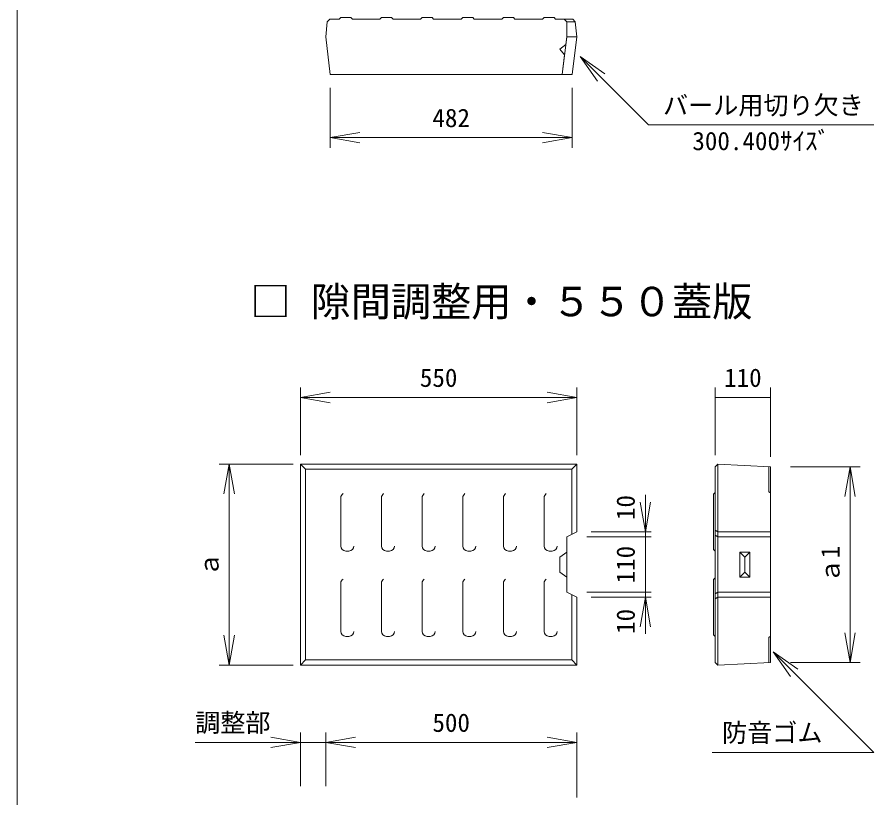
# Model space of a CAD drawing. Units: millimetres on the paper. Extents: x 26 to 677, y 48 to 350.
# Drawn here: x 26.4 to 111.7, y 180.6 to 258.4 of the extents above; entities that cross this region are included whole.
import ezdxf
from ezdxf.enums import TextEntityAlignment as Align

# ---------------------------------------------------------------- set-up
doc = ezdxf.new("R2010")
doc.units = ezdxf.units.MM
doc.layers.add('0_2', color=4, linetype='Continuous', lineweight=18)
doc.styles.add('ＭＳ ゴシック-5.0-0.0', font='')
doc.styles.get('ＭＳ ゴシック-5.0-0.0').set_extended_font_data('ＭＳ ゴシック-5.0-0.0')

msp = doc.modelspace()

# ---------------------------------------------------------------- linework, layer by layer
at = {"layer": '0_2'}
for p, q in [((26.367, 349.802), (26.367, 47.802)), ((82.107, 256.409), (81.107, 256.409)), ((82.445, 254.459), (84.902, 252.738)), ((82.445, 254.459), (84.165, 252.001)), ((82.445, 254.459), (89.273, 247.63)), ((57.557, 245.369), (57.557, 251.333)), ((81.657, 245.369), (81.657, 251.333)), ((111.706, 247.63), (89.273, 247.63)), ((57.557, 246.369), (60.511, 246.89)), ((81.657, 246.369), (78.702, 246.89)), ((57.557, 246.369), (60.511, 245.848)), ((57.557, 246.369), (81.657, 246.369)), ((81.657, 246.369), (78.702, 245.848)), ((54.607, 214.763), (54.607, 221.496)), ((82.107, 214.763), (82.107, 221.496)), ((95.914, 214.763), (95.914, 221.496)), ((101.414, 214.592), (101.414, 221.496)), ((54.607, 220.496), (57.561, 221.017)), ((54.607, 220.496), (57.561, 219.975)), ((54.607, 220.496), (82.107, 220.496)), ((82.107, 220.496), (79.152, 221.017)), ((82.107, 220.496), (79.152, 219.975)), ((95.914, 220.496), (101.414, 220.496)), ((46.484, 213.85), (53.869, 213.85)), ((47.484, 213.85), (46.963, 210.896)), ((47.484, 213.85), (48.005, 210.896)), ((47.484, 213.85), (47.484, 193.85)), ((54.607, 213.85), (55.107, 213.35)), ((55.107, 213.35), (81.607, 213.35)), ((55.107, 194.35), (55.107, 213.35)), ((81.607, 213.35), (82.107, 213.85)), ((81.607, 206.85), (81.607, 213.35)), ((101.244, 211.1), (101.244, 213.6)), ((103.414, 213.592), (110.339, 213.592)), ((109.339, 213.592), (108.818, 210.637)), ((109.339, 213.592), (109.86, 210.637)), ((109.339, 213.592), (109.339, 194.109)), ((95.744, 210.85), (95.914, 211.02)), ((95.744, 205.35), (95.744, 210.85)), ((101.244, 211.1), (101.414, 210.98)), ((58.607, 205.7), (58.607, 210.5)), ((62.657, 205.7), (62.657, 210.5)), ((66.707, 205.7), (66.707, 210.5)), ((70.757, 205.7), (70.757, 210.5)), ((74.807, 205.7), (74.807, 210.5)), ((78.857, 205.7), (78.857, 210.5)), ((88.945, 207.1), (88.424, 210.055)), ((88.945, 207.1), (88.945, 210.783)), ((88.945, 207.1), (89.466, 210.055)), ((83.107, 206.6), (89.515, 206.6)), ((83.547, 207.1), (89.515, 207.1)), ((88.945, 207.1), (88.945, 206.6)), ((88.945, 201.1), (88.945, 206.6)), ((59.407, 205.2), (59.107, 205.2)), ((63.457, 205.2), (63.157, 205.2)), ((67.507, 205.2), (67.207, 205.2)), ((71.557, 205.2), (71.257, 205.2)), ((75.607, 205.2), (75.307, 205.2)), ((79.657, 205.2), (79.357, 205.2)), ((80.427, 204.6), (81.107, 205.1)), ((95.744, 205.35), (95.914, 205.18)), ((98.364, 205.1), (98.864, 204.6)), ((98.364, 205.1), (99.364, 205.1)), ((98.364, 202.6), (98.364, 205.1)), ((98.864, 204.6), (99.364, 205.1)), ((99.364, 202.6), (99.364, 205.1)), ((80.427, 204.6), (80.427, 203.1)), ((98.864, 203.1), (98.864, 204.6)), ((80.427, 203.1), (81.107, 202.6)), ((95.744, 202.35), (95.914, 202.52)), ((95.744, 202.35), (95.744, 196.85)), ((98.364, 202.6), (98.864, 203.1)), ((98.364, 202.6), (99.364, 202.6)), ((98.864, 203.1), (99.364, 202.6)), ((58.607, 202), (58.607, 197.2)), ((62.657, 202), (62.657, 197.2)), ((66.707, 202), (66.707, 197.2)), ((70.757, 202), (70.757, 197.2)), ((74.807, 202), (74.807, 197.2)), ((78.857, 202), (78.857, 197.2)), ((81.607, 200.85), (81.607, 194.35)), ((83.107, 201.1), (89.515, 201.1)), ((83.547, 200.6), (89.515, 200.6)), ((88.945, 200.6), (88.424, 197.646)), ((88.945, 201.1), (88.945, 200.6)), ((88.945, 200.6), (88.945, 196.945)), ((88.945, 200.6), (89.466, 197.646)), ((47.484, 193.85), (46.963, 196.805)), ((47.484, 193.85), (48.005, 196.805)), ((59.407, 196.7), (59.107, 196.7)), ((63.457, 196.7), (63.157, 196.7)), ((67.507, 196.7), (67.207, 196.7)), ((71.557, 196.7), (71.257, 196.7)), ((75.607, 196.7), (75.307, 196.7)), ((79.657, 196.7), (79.357, 196.7)), ((95.744, 196.85), (95.914, 196.68)), ((101.244, 196.6), (101.414, 196.72)), ((101.244, 196.6), (101.244, 194.1)), ((109.339, 194.109), (108.818, 197.063)), ((109.339, 194.109), (109.86, 197.063)), ((101.674, 195.172), (104.131, 193.451)), ((101.674, 195.172), (103.394, 192.714)), ((101.674, 195.172), (111.706, 185.14)), ((46.484, 193.85), (53.869, 193.85)), ((54.607, 193.85), (55.107, 194.35)), ((55.107, 194.35), (81.607, 194.35)), ((81.607, 194.35), (82.107, 193.85)), ((103.414, 194.109), (110.339, 194.109)), ((54.607, 181.769), (54.607, 187.14)), ((57.107, 181.769), (57.107, 187.14)), ((82.107, 180.659), (82.107, 187.14)), ((54.607, 186.14), (44.103, 186.14)), ((54.607, 186.14), (47.012, 186.14)), ((54.607, 186.14), (49.438, 186.14)), ((54.607, 186.14), (51.652, 186.661)), ((54.607, 186.14), (51.652, 186.661)), ((54.607, 186.14), (51.652, 186.661)), ((54.607, 186.14), (51.652, 185.619)), ((54.607, 186.14), (51.652, 185.619)), ((54.607, 186.14), (51.652, 185.619)), ((54.607, 186.14), (57.107, 186.14)), ((57.107, 186.14), (60.061, 186.661)), ((57.107, 186.14), (60.061, 185.619)), ((57.107, 186.14), (82.107, 186.14)), ((82.107, 186.14), (79.152, 186.661)), ((82.107, 186.14), (79.152, 185.619)), ((95.589, 185.14), (111.706, 185.14))]:
    msp.add_line(p, q, dxfattribs=at)
at = {"layer": '0_2', "color": 2}
for p, q in [((57.107, 256.409), (57.257, 257.909)), ((57.257, 257.909), (57.507, 258.159)), ((58.457, 258.159), (57.507, 258.159)), ((58.457, 258.159), (58.607, 258.329)), ((58.607, 258.329), (59.607, 258.329)), ((59.607, 258.329), (59.757, 258.159)), ((62.507, 258.159), (59.757, 258.159)), ((62.507, 258.159), (62.657, 258.329)), ((62.657, 258.329), (63.657, 258.329)), ((63.657, 258.329), (63.807, 258.159)), ((66.557, 258.159), (63.807, 258.159)), ((66.557, 258.159), (66.707, 258.329)), ((66.707, 258.329), (67.707, 258.329)), ((67.707, 258.329), (67.857, 258.159)), ((70.607, 258.159), (67.857, 258.159)), ((70.607, 258.159), (70.757, 258.329)), ((70.757, 258.329), (71.757, 258.329)), ((71.757, 258.329), (71.907, 258.159)), ((74.657, 258.159), (71.907, 258.159)), ((74.657, 258.159), (74.807, 258.329)), ((74.807, 258.329), (75.807, 258.329)), ((75.807, 258.329), (75.957, 258.159)), ((78.707, 258.159), (75.957, 258.159)), ((78.707, 258.159), (78.857, 258.329)), ((78.857, 258.329), (79.857, 258.329)), ((79.857, 258.329), (80.007, 258.159)), ((81.707, 258.159), (80.007, 258.159)), ((81.107, 257.909), (80.857, 258.159)), ((81.107, 257.909), (81.107, 256.409)), ((81.107, 257.909), (81.957, 257.909)), ((81.957, 257.909), (81.707, 258.159)), ((81.957, 257.909), (82.107, 256.409)), ((57.107, 256.409), (57.557, 252.659)), ((81.107, 256.409), (80.657, 252.659)), ((82.107, 256.409), (81.657, 252.659)), ((80.427, 255.195), (81.017, 255.659)), ((80.427, 255.195), (80.89, 254.605)), ((57.557, 252.659), (81.657, 252.659)), ((54.607, 213.85), (82.107, 213.85)), ((54.607, 203.85), (54.607, 213.85)), ((82.107, 207.1), (82.107, 213.85)), ((95.914, 213.6), (96.164, 213.85)), ((95.914, 203.85), (95.914, 213.6)), ((101.414, 213.592), (96.164, 213.85)), ((96.164, 203.85), (96.164, 213.85)), ((101.414, 203.85), (101.414, 213.592)), ((81.107, 206.6), (82.107, 207.1)), ((81.107, 203.85), (81.107, 206.6)), ((95.914, 207.269), (96.164, 207.1)), ((95.914, 206.769), (96.164, 206.6)), ((96.164, 207.1), (101.414, 207.1)), ((96.164, 206.6), (101.414, 206.6)), ((54.607, 203.85), (54.607, 193.85)), ((81.107, 203.85), (81.107, 201.1)), ((95.914, 203.85), (95.914, 194.1)), ((96.164, 203.85), (96.164, 193.85)), ((101.414, 203.85), (101.414, 194.109)), ((81.107, 201.1), (82.107, 200.6)), ((82.107, 200.6), (82.107, 193.85)), ((95.914, 200.931), (96.164, 201.1)), ((95.914, 200.431), (96.164, 200.6)), ((96.164, 201.1), (101.414, 201.1)), ((96.164, 200.6), (101.414, 200.6)), ((54.607, 193.85), (82.107, 193.85)), ((95.914, 194.1), (96.164, 193.85)), ((101.414, 194.109), (96.164, 193.85))]:
    msp.add_line(p, q, dxfattribs=at)
at = {"layer": '0_2', "color": 9}
for p, q in [((57.107, 256.409), (57.257, 257.909)), ((57.257, 257.909), (57.507, 258.159)), ((57.507, 258.159), (58.457, 258.159)), ((58.457, 258.159), (58.607, 258.329)), ((58.607, 258.329), (59.607, 258.329)), ((59.607, 258.329), (59.757, 258.159)), ((59.757, 258.159), (62.507, 258.159)), ((62.507, 258.159), (62.657, 258.329)), ((62.657, 258.329), (63.657, 258.329)), ((63.657, 258.329), (63.807, 258.159)), ((63.807, 258.159), (66.557, 258.159)), ((66.557, 258.159), (66.707, 258.329)), ((66.707, 258.329), (67.707, 258.329)), ((67.707, 258.329), (67.857, 258.159)), ((67.857, 258.159), (70.607, 258.159)), ((70.607, 258.159), (70.757, 258.329)), ((70.757, 258.329), (71.757, 258.329)), ((71.757, 258.329), (71.907, 258.159)), ((71.907, 258.159), (74.657, 258.159)), ((74.657, 258.159), (74.807, 258.329)), ((74.807, 258.329), (75.807, 258.329)), ((75.807, 258.329), (75.957, 258.159)), ((75.957, 258.159), (78.707, 258.159)), ((78.707, 258.159), (78.857, 258.329)), ((78.857, 258.329), (79.857, 258.329)), ((79.857, 258.329), (80.007, 258.159)), ((80.007, 258.159), (80.857, 258.159)), ((80.857, 258.159), (81.107, 257.909)), ((81.107, 257.909), (81.107, 256.409)), ((57.557, 252.659), (57.107, 256.409)), ((81.107, 256.409), (81.017, 255.659)), ((81.017, 255.659), (80.427, 255.195)), ((80.427, 255.195), (80.89, 254.605)), ((80.89, 254.605), (80.657, 252.659)), ((80.657, 252.659), (57.557, 252.659))]:
    msp.add_line(p, q, dxfattribs=at)
at = {"layer": '0_2'}
for centre, start, end in [((59.107, 210.5), 124.03931, 180), ((63.157, 210.5), 124.03931, 180), ((67.207, 210.5), 124.03931, 180), ((71.257, 210.5), 124.03931, 180), ((75.307, 210.5), 124.03931, 180), ((79.357, 210.5), 124.03931, 180), ((59.107, 205.7), 180, 270), ((59.407, 205.7), 270, 0), ((63.157, 205.7), 180, 270), ((63.457, 205.7), 270, 0), ((67.207, 205.7), 180, 270), ((67.507, 205.7), 270, 0), ((71.257, 205.7), 180, 270), ((71.557, 205.7), 270, 0), ((75.307, 205.7), 180, 270), ((75.607, 205.7), 270, 0), ((79.357, 205.7), 180, 270), ((79.657, 205.7), 270, 0), ((59.107, 202), 124.03931, 180), ((63.157, 202), 124.03931, 180), ((67.207, 202), 124.03931, 180), ((71.257, 202), 124.03931, 180), ((75.307, 202), 124.03931, 180), ((79.357, 202), 124.03931, 180), ((59.107, 197.2), 180, 270), ((59.407, 197.2), 270, 0), ((63.157, 197.2), 180, 270), ((63.457, 197.2), 270, 0), ((67.207, 197.2), 180, 270), ((67.507, 197.2), 270, 0), ((71.257, 197.2), 180, 270), ((71.557, 197.2), 270, 0), ((75.307, 197.2), 180, 270), ((75.607, 197.2), 270, 0), ((79.357, 197.2), 180, 270), ((79.657, 197.2), 270, 0)]:
    msp.add_arc(centre, 0.5, start, end, dxfattribs=at)

# ---------------------------------------------------------------- texts
at = {"layer": '0_2', "color": 7, "style": 'ＭＳ ゴシック-5.0-0.0'}
for s, height, p in [('バール用切り欠き', 1.833, (90.706, 248.13)), ('482', 1.833, (67.732, 246.869)), ('300.400ｻｲｽﾞ', 1.833, (93.625, 244.572)), ('□ 隙間調整用・５５０蓋版', 2.933, (49.602, 227.699)), ('550', 1.833, (66.482, 220.996)), ('110', 1.833, (96.789, 220.996)), ('調整部', 1.833, (44.103, 186.64)), ('500', 1.833, (67.732, 186.64)), ('防音ゴム', 1.833, (96.589, 185.64))]:
    msp.add_text(s, height=height, dxfattribs=at).set_placement(p, align=Align.BOTTOM_LEFT)
for s, p in [('10', (88.445, 208.283)), ('110', (88.445, 201.975)), ('ａ1', (108.839, 201.975)), ('ａ', (46.984, 202.6)), ('10', (88.445, 196.945))]:
    msp.add_text(s, height=1.833, rotation=90, dxfattribs=at).set_placement(p, align=Align.BOTTOM_LEFT)

doc.saveas('drawing.dxf')
